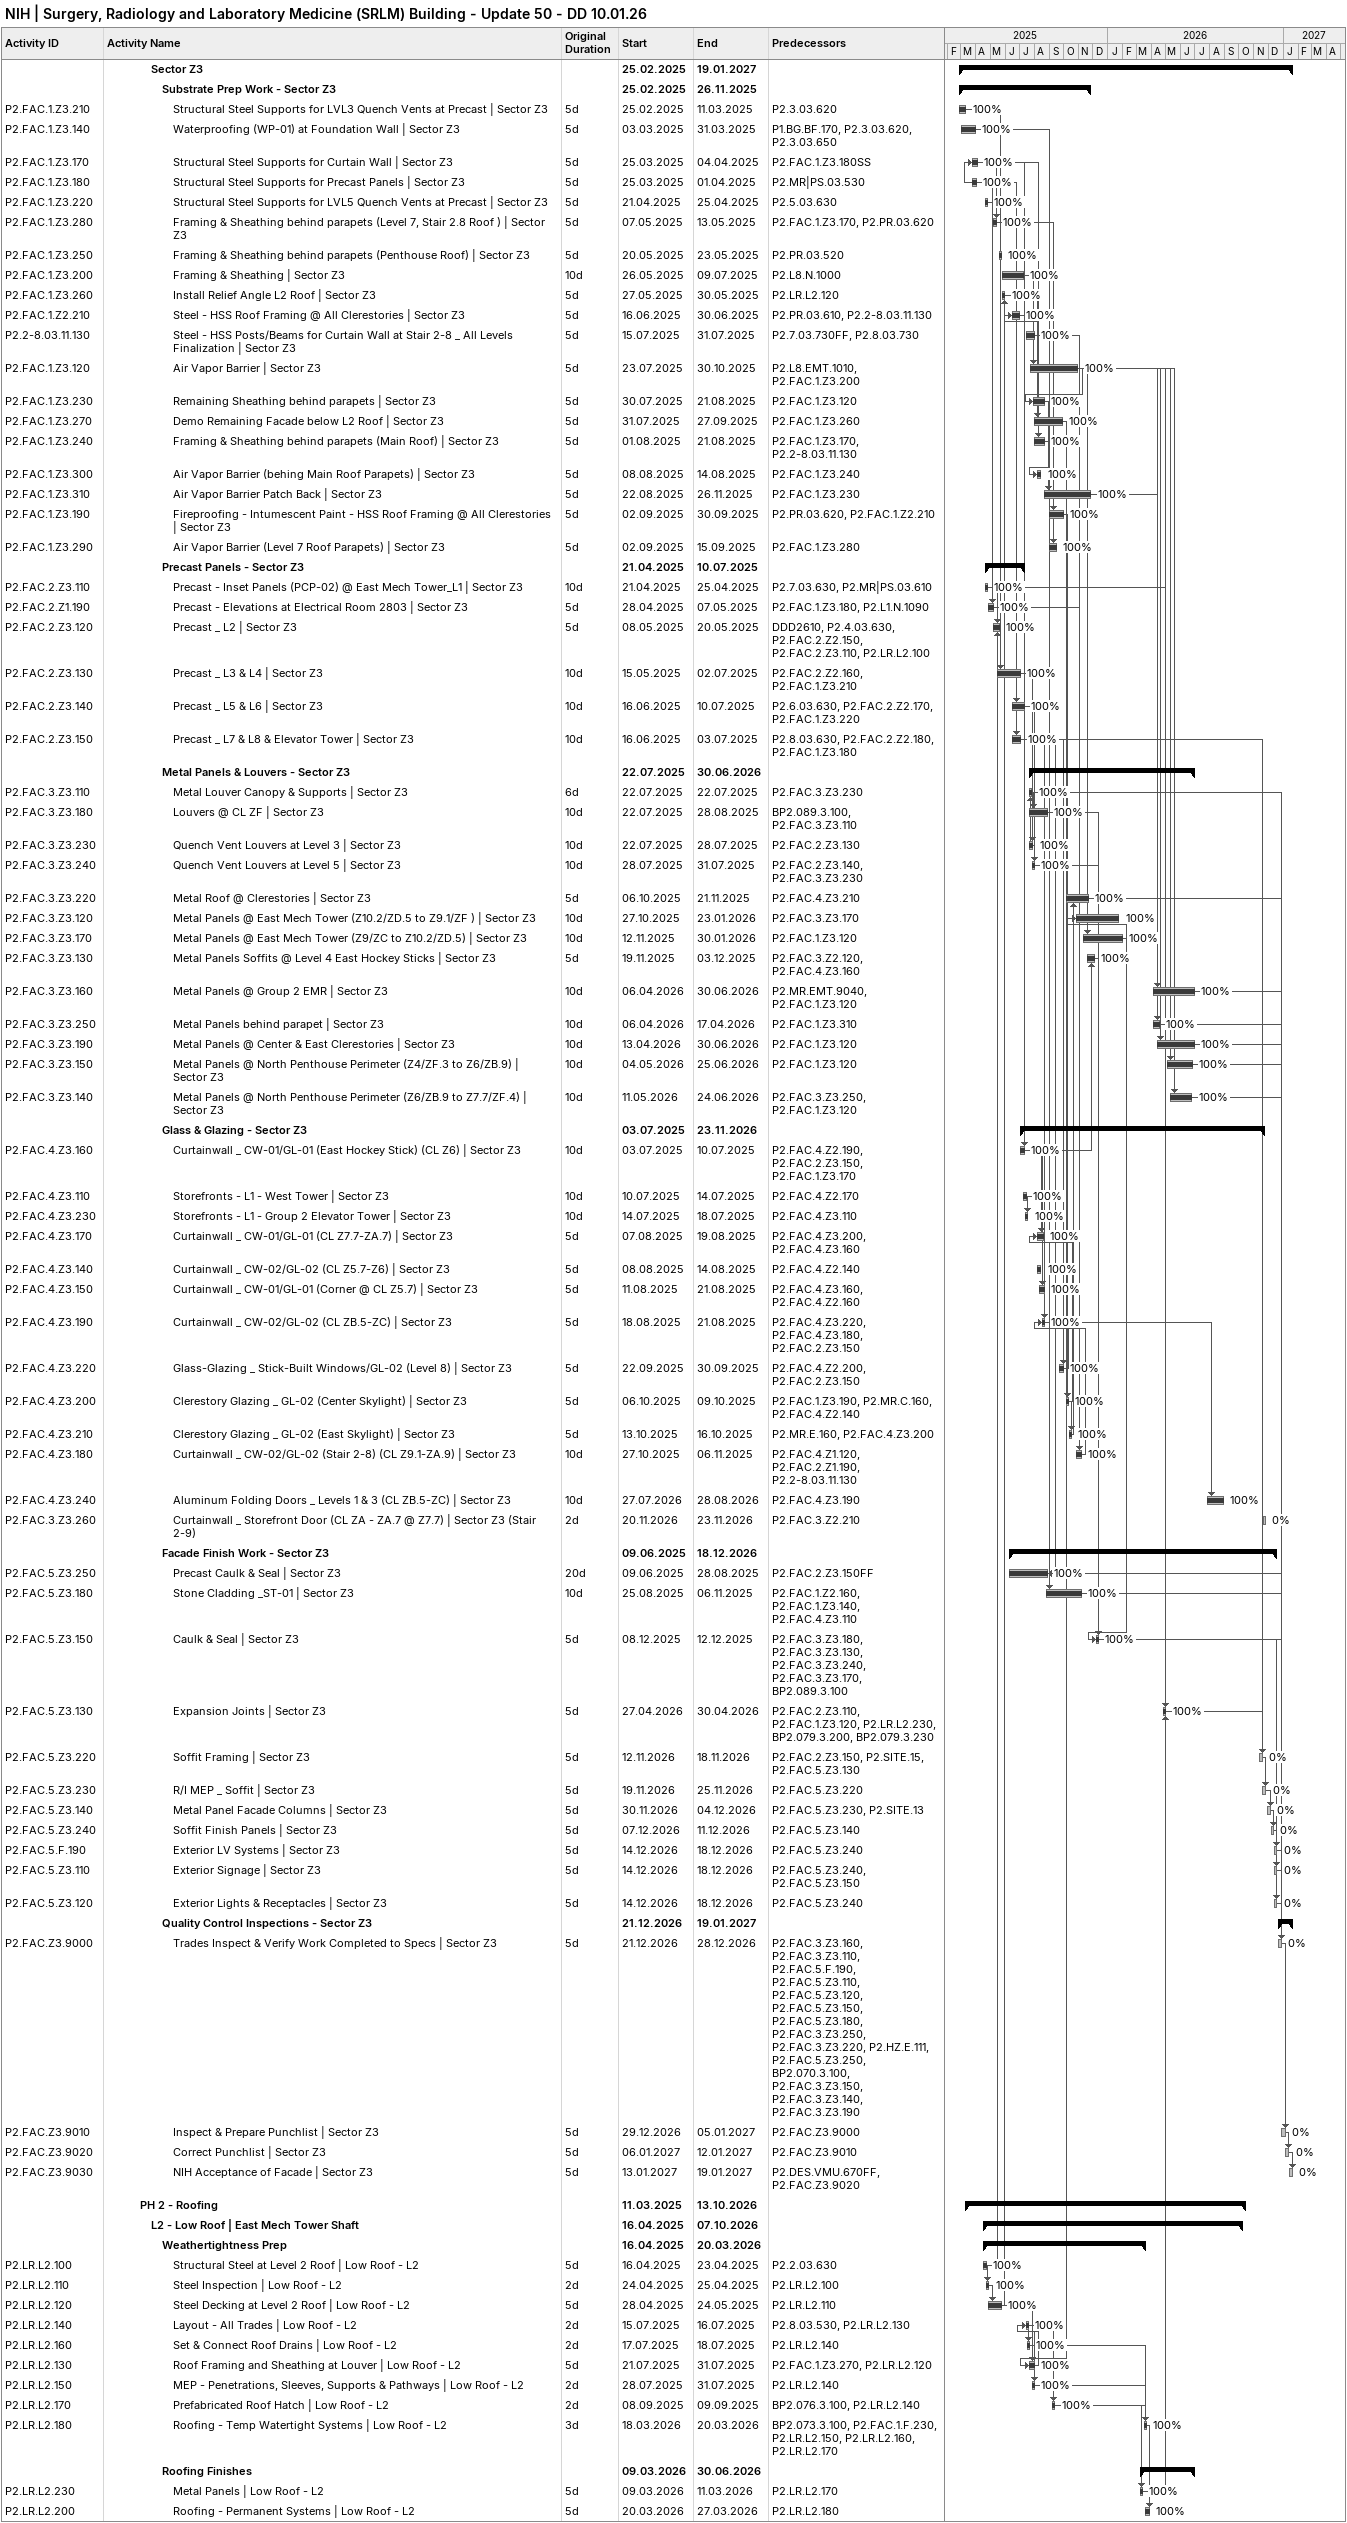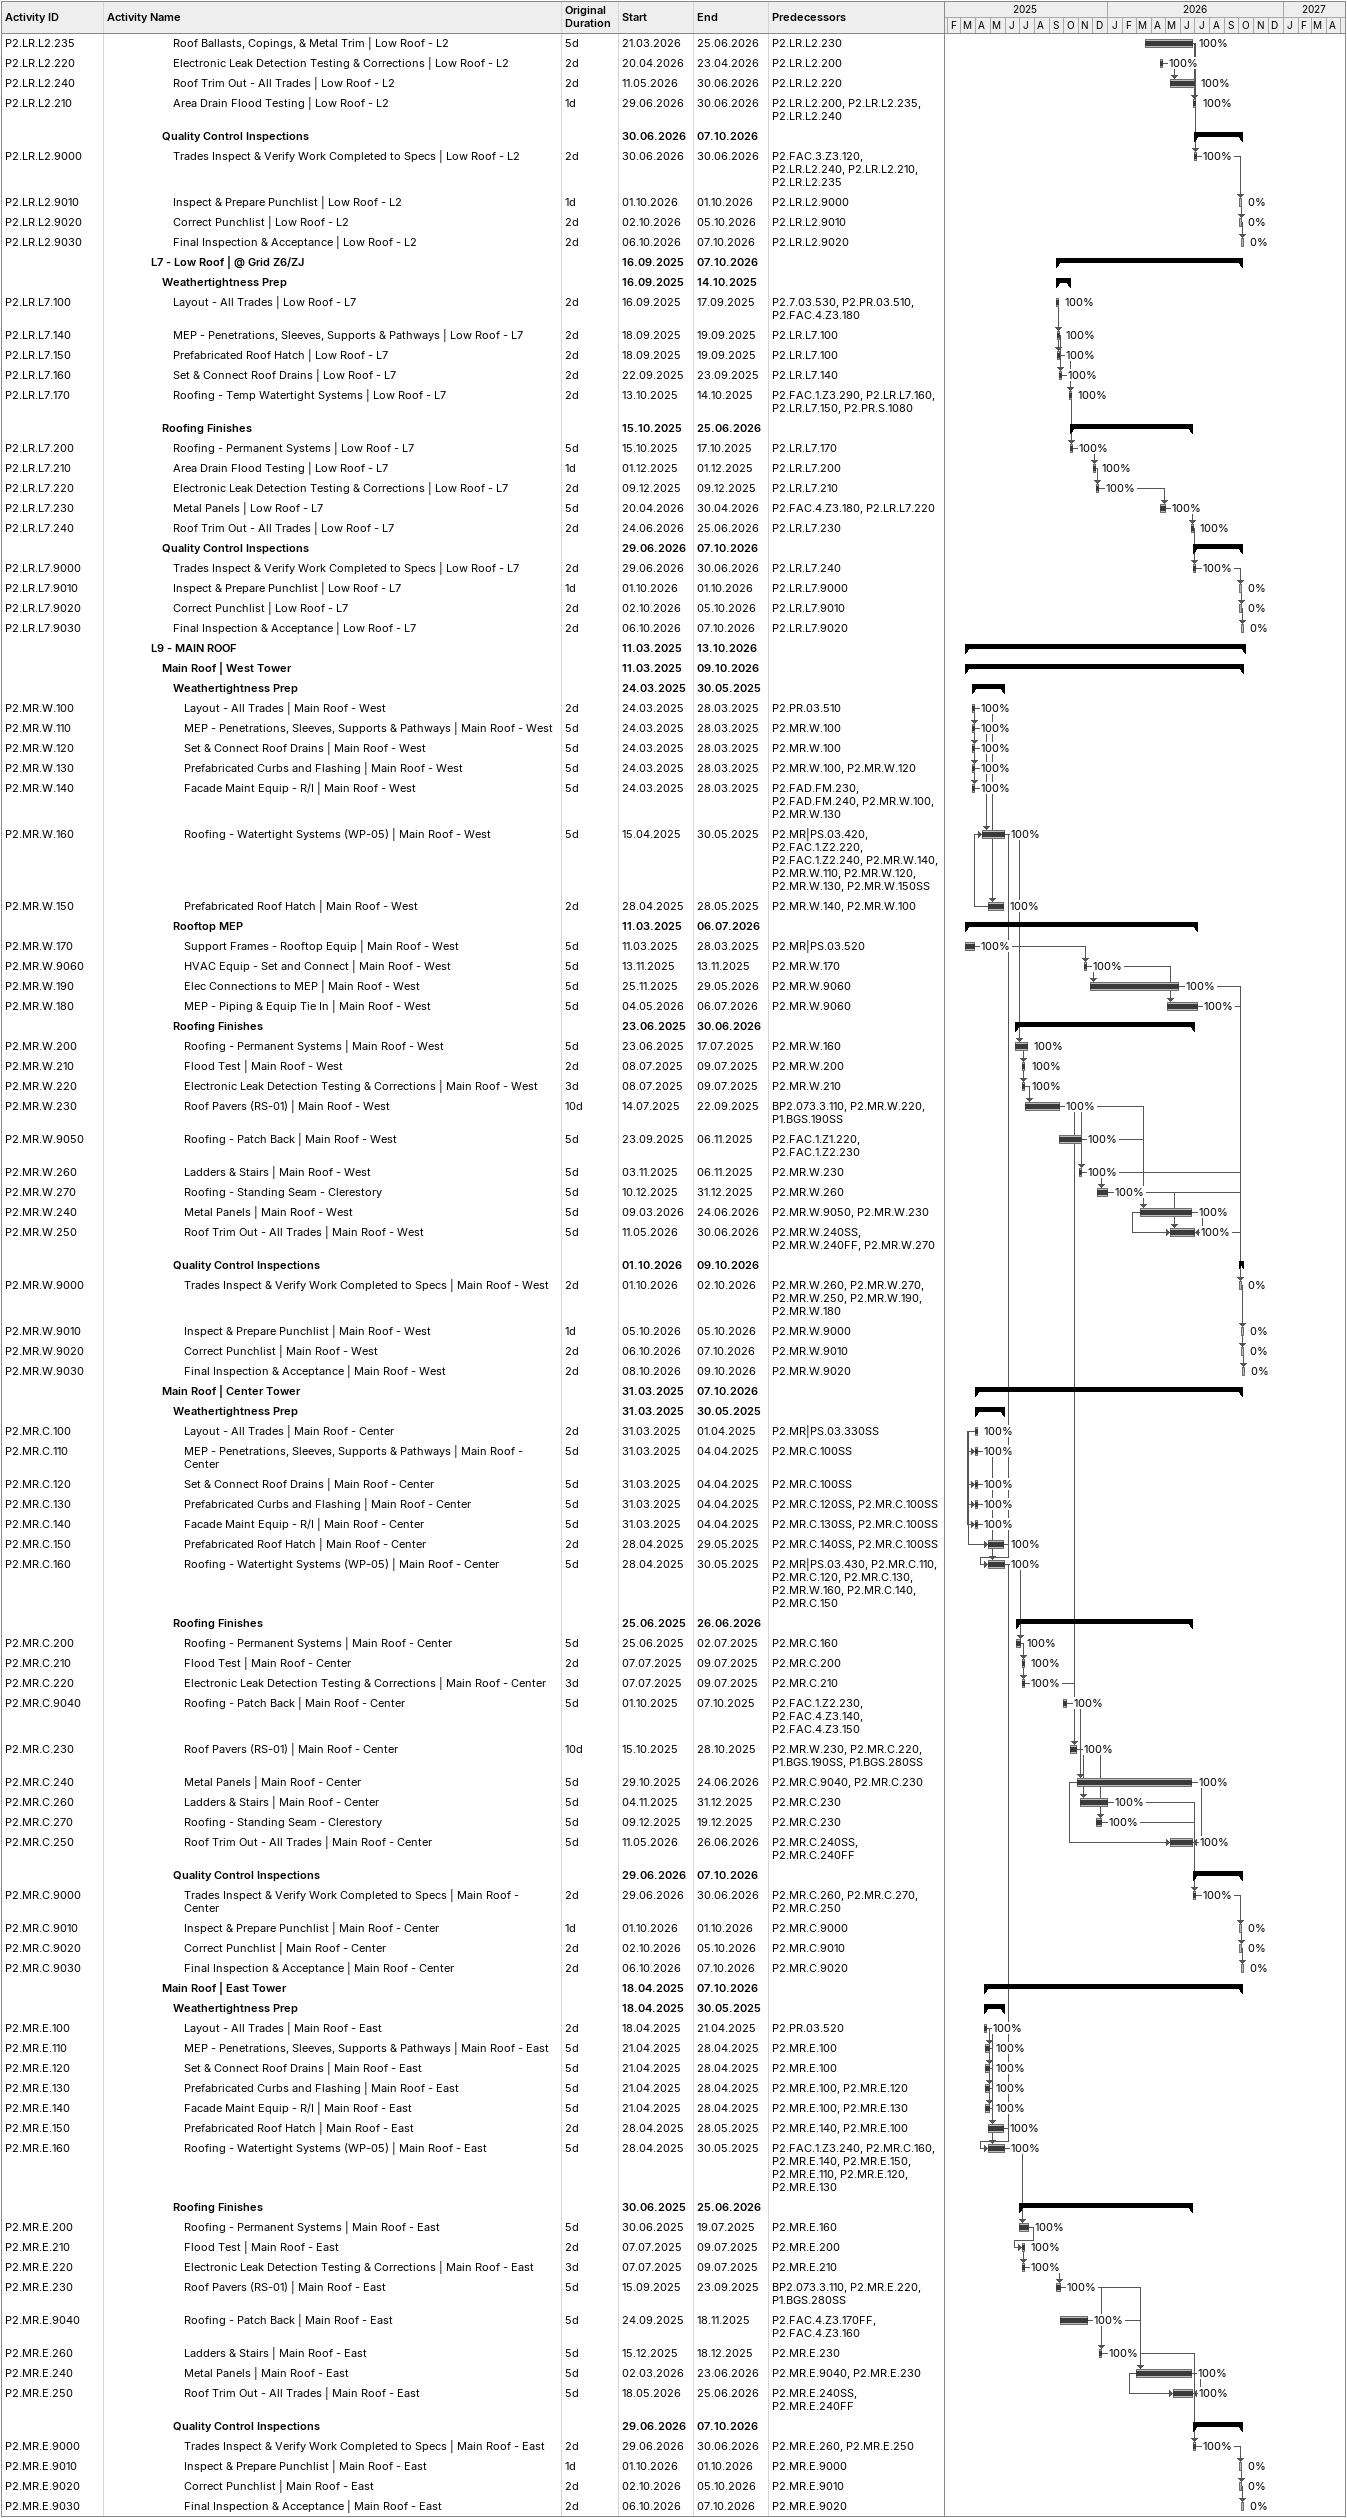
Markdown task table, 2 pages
NIH | Surgery, Radiology and Laboratory Medicine (SRLM) Building - Update 50 - DD 10.01.26

| ID | Level | Task | Original duration | Start | Finish | Predecessors | % complete |
|---|---|---|---|---|---|---|---|
|  | 5 | **Sector Z3** |  | 2025-02-25 | 2027-01-19 |  |  |
|  | 6 | **Substrate Prep Work - Sector Z3** |  | 2025-02-25 | 2025-11-26 |  |  |
| P2.FAC.1.Z3.210 | 7 | Structural Steel Supports for LVL3 Quench Vents at Precast \| Sector Z3 | 5d | 2025-02-25 | 2025-03-11 | P2.3.03.620 | 100 |
| P2.FAC.1.Z3.140 | 7 | Waterproofing (WP-01) at Foundation Wall \| Sector Z3 | 5d | 2025-03-03 | 2025-03-31 | P1.BG.BF.170, P2.3.03.620, P2.3.03.650 | 100 |
| P2.FAC.1.Z3.170 | 7 | Structural Steel Supports for Curtain Wall \| Sector Z3 | 5d | 2025-03-25 | 2025-04-04 | P2.FAC.1.Z3.180SS | 100 |
| P2.FAC.1.Z3.180 | 7 | Structural Steel Supports for Precast Panels \| Sector Z3 | 5d | 2025-03-25 | 2025-04-01 | P2.MR\|PS.03.530 | 100 |
| P2.FAC.1.Z3.220 | 7 | Structural Steel Supports for LVL5 Quench Vents at Precast \| Sector Z3 | 5d | 2025-04-21 | 2025-04-25 | P2.5.03.630 | 100 |
| P2.FAC.1.Z3.280 | 7 | Framing & Sheathing behind parapets (Level 7, Stair 2.8 Roof ) \| Sector Z3 | 5d | 2025-05-07 | 2025-05-13 | P2.FAC.1.Z3.170, P2.PR.03.620 | 100 |
| P2.FAC.1.Z3.250 | 7 | Framing & Sheathing behind parapets (Penthouse Roof) \| Sector Z3 | 5d | 2025-05-20 | 2025-05-23 | P2.PR.03.520 | 100 |
| P2.FAC.1.Z3.200 | 7 | Framing & Sheathing \| Sector Z3 | 10d | 2025-05-26 | 2025-07-09 | P2.L8.N.1000 | 100 |
| P2.FAC.1.Z3.260 | 7 | Install Relief Angle L2 Roof \| Sector Z3 | 5d | 2025-05-27 | 2025-05-30 | P2.LR.L2.120 | 100 |
| P2.FAC.1.Z2.210 | 7 | Steel - HSS Roof Framing @ All Clerestories \| Sector Z3 | 5d | 2025-06-16 | 2025-06-30 | P2.PR.03.610, P2.2-8.03.11.130 | 100 |
| P2.2-8.03.11.130 | 7 | Steel - HSS Posts/Beams for Curtain Wall at Stair 2-8 _ All Levels Finalization \| Sector Z3 | 5d | 2025-07-15 | 2025-07-31 | P2.7.03.730FF, P2.8.03.730 | 100 |
| P2.FAC.1.Z3.120 | 7 | Air Vapor Barrier \| Sector Z3 | 5d | 2025-07-23 | 2025-10-30 | P2.L8.EMT.1010, P2.FAC.1.Z3.200 | 100 |
| P2.FAC.1.Z3.230 | 7 | Remaining Sheathing behind parapets \| Sector Z3 | 5d | 2025-07-30 | 2025-08-21 | P2.FAC.1.Z3.120 | 100 |
| P2.FAC.1.Z3.270 | 7 | Demo Remaining Facade below L2 Roof \| Sector Z3 | 5d | 2025-07-31 | 2025-09-27 | P2.FAC.1.Z3.260 | 100 |
| P2.FAC.1.Z3.240 | 7 | Framing & Sheathing behind parapets (Main Roof) \| Sector Z3 | 5d | 2025-08-01 | 2025-08-21 | P2.FAC.1.Z3.170, P2.2-8.03.11.130 | 100 |
| P2.FAC.1.Z3.300 | 7 | Air Vapor Barrier (behing Main Roof Parapets) \| Sector Z3 | 5d | 2025-08-08 | 2025-08-14 | P2.FAC.1.Z3.240 | 100 |
| P2.FAC.1.Z3.310 | 7 | Air Vapor Barrier Patch Back \| Sector Z3 | 5d | 2025-08-22 | 2025-11-26 | P2.FAC.1.Z3.230 | 100 |
| P2.FAC.1.Z3.190 | 7 | Fireproofing - Intumescent Paint - HSS Roof Framing @ All Clerestories \| Sector Z3 | 5d | 2025-09-02 | 2025-09-30 | P2.PR.03.620, P2.FAC.1.Z2.210 | 100 |
| P2.FAC.1.Z3.290 | 7 | Air Vapor Barrier (Level 7 Roof Parapets) \| Sector Z3 | 5d | 2025-09-02 | 2025-09-15 | P2.FAC.1.Z3.280 | 100 |
|  | 6 | **Precast Panels - Sector Z3** |  | 2025-04-21 | 2025-07-10 |  |  |
| P2.FAC.2.Z3.110 | 7 | Precast - Inset Panels (PCP-02) @ East Mech Tower_L1 \| Sector Z3 | 10d | 2025-04-21 | 2025-04-25 | P2.7.03.630, P2.MR\|PS.03.610 | 100 |
| P2.FAC.2.Z1.190 | 7 | Precast - Elevations at Electrical Room 2803 \| Sector Z3 | 5d | 2025-04-28 | 2025-05-07 | P2.FAC.1.Z3.180, P2.L1.N.1090 | 100 |
| P2.FAC.2.Z3.120 | 7 | Precast _ L2 \| Sector Z3 | 5d | 2025-05-08 | 2025-05-20 | DDD2610, P2.4.03.630, P2.FAC.2.Z2.150, P2.FAC.2.Z3.110, P2.LR.L2.100 | 100 |
| P2.FAC.2.Z3.130 | 7 | Precast _ L3 & L4 \| Sector Z3 | 10d | 2025-05-15 | 2025-07-02 | P2.FAC.2.Z2.160, P2.FAC.1.Z3.210 | 100 |
| P2.FAC.2.Z3.140 | 7 | Precast _ L5 & L6 \| Sector Z3 | 10d | 2025-06-16 | 2025-07-10 | P2.6.03.630, P2.FAC.2.Z2.170, P2.FAC.1.Z3.220 | 100 |
| P2.FAC.2.Z3.150 | 7 | Precast _ L7 & L8 & Elevator Tower \| Sector Z3 | 10d | 2025-06-16 | 2025-07-03 | P2.8.03.630, P2.FAC.2.Z2.180, P2.FAC.1.Z3.180 | 100 |
|  | 6 | **Metal Panels & Louvers - Sector Z3** |  | 2025-07-22 | 2026-06-30 |  |  |
| P2.FAC.3.Z3.110 | 7 | Metal Louver Canopy & Supports \| Sector Z3 | 6d | 2025-07-22 | 2025-07-22 | P2.FAC.3.Z3.230 | 100 |
| P2.FAC.3.Z3.180 | 7 | Louvers @ CL ZF \| Sector Z3 | 10d | 2025-07-22 | 2025-08-28 | BP2.089.3.100, P2.FAC.3.Z3.110 | 100 |
| P2.FAC.3.Z3.230 | 7 | Quench Vent Louvers at Level 3 \| Sector Z3 | 10d | 2025-07-22 | 2025-07-28 | P2.FAC.2.Z3.130 | 100 |
| P2.FAC.3.Z3.240 | 7 | Quench Vent Louvers at Level 5 \| Sector Z3 | 10d | 2025-07-28 | 2025-07-31 | P2.FAC.2.Z3.140, P2.FAC.3.Z3.230 | 100 |
| P2.FAC.3.Z3.220 | 7 | Metal Roof @ Clerestories \| Sector Z3 | 5d | 2025-10-06 | 2025-11-21 | P2.FAC.4.Z3.210 | 100 |
| P2.FAC.3.Z3.120 | 7 | Metal Panels @ East Mech Tower (Z10.2/ZD.5 to Z9.1/ZF ) \| Sector Z3 | 10d | 2025-10-27 | 2026-01-23 | P2.FAC.3.Z3.170 | 100 |
| P2.FAC.3.Z3.170 | 7 | Metal Panels @ East Mech Tower (Z9/ZC to Z10.2/ZD.5) \| Sector Z3 | 10d | 2025-11-12 | 2026-01-30 | P2.FAC.1.Z3.120 | 100 |
| P2.FAC.3.Z3.130 | 7 | Metal Panels Soffits @ Level 4 East Hockey Sticks \| Sector Z3 | 5d | 2025-11-19 | 2025-12-03 | P2.FAC.3.Z2.120, P2.FAC.4.Z3.160 | 100 |
| P2.FAC.3.Z3.160 | 7 | Metal Panels @ Group 2 EMR \| Sector Z3 | 10d | 2026-04-06 | 2026-06-30 | P2.MR.EMT.9040, P2.FAC.1.Z3.120 | 100 |
| P2.FAC.3.Z3.250 | 7 | Metal Panels behind parapet \| Sector Z3 | 10d | 2026-04-06 | 2026-04-17 | P2.FAC.1.Z3.310 | 100 |
| P2.FAC.3.Z3.190 | 7 | Metal Panels @ Center & East Clerestories \| Sector Z3 | 10d | 2026-04-13 | 2026-06-30 | P2.FAC.1.Z3.120 | 100 |
| P2.FAC.3.Z3.150 | 7 | Metal Panels @ North Penthouse Perimeter (Z4/ZF.3 to Z6/ZB.9) \| Sector Z3 | 10d | 2026-05-04 | 2026-06-25 | P2.FAC.1.Z3.120 | 100 |
| P2.FAC.3.Z3.140 | 7 | Metal Panels @ North Penthouse Perimeter (Z6/ZB.9 to Z7.7/ZF.4) \| Sector Z3 | 10d | 2026-05-11 | 2026-06-24 | P2.FAC.3.Z3.250, P2.FAC.1.Z3.120 | 100 |
|  | 6 | **Glass & Glazing - Sector Z3** |  | 2025-07-03 | 2026-11-23 |  |  |
| P2.FAC.4.Z3.160 | 7 | Curtainwall _ CW-01/GL-01 (East Hockey Stick) (CL Z6) \| Sector Z3 | 10d | 2025-07-03 | 2025-07-10 | P2.FAC.4.Z2.190, P2.FAC.2.Z3.150, P2.FAC.1.Z3.170 | 100 |
| P2.FAC.4.Z3.110 | 7 | Storefronts - L1 - West Tower \| Sector Z3 | 10d | 2025-07-10 | 2025-07-14 | P2.FAC.4.Z2.170 | 100 |
| P2.FAC.4.Z3.230 | 7 | Storefronts - L1 - Group 2 Elevator Tower \| Sector Z3 | 10d | 2025-07-14 | 2025-07-18 | P2.FAC.4.Z3.110 | 100 |
| P2.FAC.4.Z3.170 | 7 | Curtainwall _ CW-01/GL-01 (CL Z7.7-ZA.7) \| Sector Z3 | 5d | 2025-08-07 | 2025-08-19 | P2.FAC.4.Z3.200, P2.FAC.4.Z3.160 | 100 |
| P2.FAC.4.Z3.140 | 7 | Curtainwall _ CW-02/GL-02 (CL Z5.7-Z6) \| Sector Z3 | 5d | 2025-08-08 | 2025-08-14 | P2.FAC.4.Z2.140 | 100 |
| P2.FAC.4.Z3.150 | 7 | Curtainwall _ CW-01/GL-01 (Corner @ CL Z5.7) \| Sector Z3 | 5d | 2025-08-11 | 2025-08-21 | P2.FAC.4.Z3.160, P2.FAC.4.Z2.160 | 100 |
| P2.FAC.4.Z3.190 | 7 | Curtainwall _ CW-02/GL-02 (CL ZB.5-ZC) \| Sector Z3 | 5d | 2025-08-18 | 2025-08-21 | P2.FAC.4.Z3.220, P2.FAC.4.Z3.180, P2.FAC.2.Z3.150 | 100 |
| P2.FAC.4.Z3.220 | 7 | Glass-Glazing _ Stick-Built Windows/GL-02 (Level 8) \| Sector Z3 | 5d | 2025-09-22 | 2025-09-30 | P2.FAC.4.Z2.200, P2.FAC.2.Z3.150 | 100 |
| P2.FAC.4.Z3.200 | 7 | Clerestory Glazing _ GL-02 (Center Skylight) \| Sector Z3 | 5d | 2025-10-06 | 2025-10-09 | P2.FAC.1.Z3.190, P2.MR.C.160, P2.FAC.4.Z2.140 | 100 |
| P2.FAC.4.Z3.210 | 7 | Clerestory Glazing _ GL-02 (East Skylight) \| Sector Z3 | 5d | 2025-10-13 | 2025-10-16 | P2.MR.E.160, P2.FAC.4.Z3.200 | 100 |
| P2.FAC.4.Z3.180 | 7 | Curtainwall _ CW-02/GL-02 (Stair 2-8) (CL Z9.1-ZA.9) \| Sector Z3 | 10d | 2025-10-27 | 2025-11-06 | P2.FAC.4.Z1.120, P2.FAC.2.Z1.190, P2.2-8.03.11.130 | 100 |
| P2.FAC.4.Z3.240 | 7 | Aluminum Folding Doors _ Levels 1 & 3 (CL ZB.5-ZC) \| Sector Z3 | 10d | 2026-07-27 | 2026-08-28 | P2.FAC.4.Z3.190 | 100 |
| P2.FAC.3.Z3.260 | 7 | Curtainwall _ Storefront Door (CL ZA - ZA.7 @ Z7.7) \| Sector Z3 (Stair 2-9) | 2d | 2026-11-20 | 2026-11-23 | P2.FAC.3.Z2.210 | 0 |
|  | 6 | **Facade Finish Work - Sector Z3** |  | 2025-06-09 | 2026-12-18 |  |  |
| P2.FAC.5.Z3.250 | 7 | Precast Caulk & Seal \| Sector Z3 | 20d | 2025-06-09 | 2025-08-28 | P2.FAC.2.Z3.150FF | 100 |
| P2.FAC.5.Z3.180 | 7 | Stone Cladding _ST-01 \| Sector Z3 | 10d | 2025-08-25 | 2025-11-06 | P2.FAC.1.Z2.160, P2.FAC.1.Z3.140, P2.FAC.4.Z3.110 | 100 |
| P2.FAC.5.Z3.150 | 7 | Caulk & Seal \| Sector Z3 | 5d | 2025-12-08 | 2025-12-12 | P2.FAC.3.Z3.180, P2.FAC.3.Z3.130, P2.FAC.3.Z3.240, P2.FAC.3.Z3.170, BP2.089.3.100 | 100 |
| P2.FAC.5.Z3.130 | 7 | Expansion Joints \| Sector Z3 | 5d | 2026-04-27 | 2026-04-30 | P2.FAC.2.Z3.110, P2.FAC.1.Z3.120, P2.LR.L2.230, BP2.079.3.200, BP2.079.3.230 | 100 |
| P2.FAC.5.Z3.220 | 7 | Soffit Framing \| Sector Z3 | 5d | 2026-11-12 | 2026-11-18 | P2.FAC.2.Z3.150, P2.SITE.15, P2.FAC.5.Z3.130 | 0 |
| P2.FAC.5.Z3.230 | 7 | R/I MEP _ Soffit \| Sector Z3 | 5d | 2026-11-19 | 2026-11-25 | P2.FAC.5.Z3.220 | 0 |
| P2.FAC.5.Z3.140 | 7 | Metal Panel Facade Columns \| Sector Z3 | 5d | 2026-11-30 | 2026-12-04 | P2.FAC.5.Z3.230, P2.SITE.13 | 0 |
| P2.FAC.5.Z3.240 | 7 | Soffit Finish Panels \| Sector Z3 | 5d | 2026-12-07 | 2026-12-11 | P2.FAC.5.Z3.140 | 0 |
| P2.FAC.5.F.190 | 7 | Exterior LV Systems \| Sector Z3 | 5d | 2026-12-14 | 2026-12-18 | P2.FAC.5.Z3.240 | 0 |
| P2.FAC.5.Z3.110 | 7 | Exterior Signage \| Sector Z3 | 5d | 2026-12-14 | 2026-12-18 | P2.FAC.5.Z3.240, P2.FAC.5.Z3.150 | 0 |
| P2.FAC.5.Z3.120 | 7 | Exterior Lights & Receptacles \| Sector Z3 | 5d | 2026-12-14 | 2026-12-18 | P2.FAC.5.Z3.240 | 0 |
|  | 6 | **Quality Control Inspections - Sector Z3** |  | 2026-12-21 | 2027-01-19 |  |  |
| P2.FAC.Z3.9000 | 7 | Trades Inspect & Verify Work Completed to Specs \| Sector Z3 | 5d | 2026-12-21 | 2026-12-28 | P2.FAC.3.Z3.160, P2.FAC.3.Z3.110, P2.FAC.5.F.190, P2.FAC.5.Z3.110, P2.FAC.5.Z3.120, P2.FAC.5.Z3.150, P2.FAC.5.Z3.180, P2.FAC.3.Z3.250, P2.FAC.3.Z3.220, P2.HZ.E.111, P2.FAC.5.Z3.250, BP2.070.3.100, P2.FAC.3.Z3.150, P2.FAC.3.Z3.140, P2.FAC.3.Z3.190 | 0 |
| P2.FAC.Z3.9010 | 7 | Inspect & Prepare Punchlist \| Sector Z3 | 5d | 2026-12-29 | 2027-01-05 | P2.FAC.Z3.9000 | 0 |
| P2.FAC.Z3.9020 | 7 | Correct Punchlist \| Sector Z3 | 5d | 2027-01-06 | 2027-01-12 | P2.FAC.Z3.9010 | 0 |
| P2.FAC.Z3.9030 | 7 | NIH Acceptance of Facade \| Sector Z3 | 5d | 2027-01-13 | 2027-01-19 | P2.DES.VMU.670FF, P2.FAC.Z3.9020 | 0 |
|  | 4 | **PH 2 - Roofing** |  | 2025-03-11 | 2026-10-13 |  |  |
|  | 5 | **L2 - Low Roof \| East Mech Tower Shaft** |  | 2025-04-16 | 2026-10-07 |  |  |
|  | 6 | **Weathertightness Prep** |  | 2025-04-16 | 2026-03-20 |  |  |
| P2.LR.L2.100 | 7 | Structural Steel at Level 2 Roof \| Low Roof - L2 | 5d | 2025-04-16 | 2025-04-23 | P2.2.03.630 | 100 |
| P2.LR.L2.110 | 7 | Steel Inspection \| Low Roof - L2 | 2d | 2025-04-24 | 2025-04-25 | P2.LR.L2.100 | 100 |
| P2.LR.L2.120 | 7 | Steel Decking at Level 2 Roof \| Low Roof - L2 | 5d | 2025-04-28 | 2025-05-24 | P2.LR.L2.110 | 100 |
| P2.LR.L2.140 | 7 | Layout - All Trades \| Low Roof - L2 | 2d | 2025-07-15 | 2025-07-16 | P2.8.03.530, P2.LR.L2.130 | 100 |
| P2.LR.L2.160 | 7 | Set & Connect Roof Drains \| Low Roof - L2 | 2d | 2025-07-17 | 2025-07-18 | P2.LR.L2.140 | 100 |
| P2.LR.L2.130 | 7 | Roof Framing and Sheathing at Louver \| Low Roof - L2 | 5d | 2025-07-21 | 2025-07-31 | P2.FAC.1.Z3.270, P2.LR.L2.120 | 100 |
| P2.LR.L2.150 | 7 | MEP - Penetrations, Sleeves, Supports & Pathways \| Low Roof - L2 | 2d | 2025-07-28 | 2025-07-31 | P2.LR.L2.140 | 100 |
| P2.LR.L2.170 | 7 | Prefabricated Roof Hatch \| Low Roof - L2 | 2d | 2025-09-08 | 2025-09-09 | BP2.076.3.100, P2.LR.L2.140 | 100 |
| P2.LR.L2.180 | 7 | Roofing - Temp Watertight Systems \| Low Roof - L2 | 3d | 2026-03-18 | 2026-03-20 | BP2.073.3.100, P2.FAC.1.F.230, P2.LR.L2.150, P2.LR.L2.160, P2.LR.L2.170 | 100 |
|  | 6 | **Roofing Finishes** |  | 2026-03-09 | 2026-06-30 |  |  |
| P2.LR.L2.230 | 7 | Metal Panels \| Low Roof - L2 | 5d | 2026-03-09 | 2026-03-11 | P2.LR.L2.170 | 100 |
| P2.LR.L2.200 | 7 | Roofing - Permanent Systems \| Low Roof - L2 | 5d | 2026-03-20 | 2026-03-27 | P2.LR.L2.180 | 100 |
| P2.LR.L2.235 | 7 | Roof Ballasts, Copings, & Metal Trim \| Low Roof - L2 | 5d | 2026-03-21 | 2026-06-25 | P2.LR.L2.230 | 100 |
| P2.LR.L2.220 | 7 | Electronic Leak Detection Testing & Corrections \| Low Roof - L2 | 2d | 2026-04-20 | 2026-04-23 | P2.LR.L2.200 | 100 |
| P2.LR.L2.240 | 7 | Roof Trim Out - All Trades \| Low Roof - L2 | 2d | 2026-05-11 | 2026-06-30 | P2.LR.L2.220 | 100 |
| P2.LR.L2.210 | 7 | Area Drain Flood Testing \| Low Roof - L2 | 1d | 2026-06-29 | 2026-06-30 | P2.LR.L2.200, P2.LR.L2.235, P2.LR.L2.240 | 100 |
|  | 6 | **Quality Control Inspections** |  | 2026-06-30 | 2026-10-07 |  |  |
| P2.LR.L2.9000 | 7 | Trades Inspect & Verify Work Completed to Specs \| Low Roof - L2 | 2d | 2026-06-30 | 2026-06-30 | P2.FAC.3.Z3.120, P2.LR.L2.240, P2.LR.L2.210, P2.LR.L2.235 | 100 |
| P2.LR.L2.9010 | 7 | Inspect & Prepare Punchlist \| Low Roof - L2 | 1d | 2026-10-01 | 2026-10-01 | P2.LR.L2.9000 | 0 |
| P2.LR.L2.9020 | 7 | Correct Punchlist \| Low Roof - L2 | 2d | 2026-10-02 | 2026-10-05 | P2.LR.L2.9010 | 0 |
| P2.LR.L2.9030 | 7 | Final Inspection & Acceptance \| Low Roof - L2 | 2d | 2026-10-06 | 2026-10-07 | P2.LR.L2.9020 | 0 |
|  | 5 | **L7 - Low Roof \| @ Grid Z6/ZJ** |  | 2025-09-16 | 2026-10-07 |  |  |
|  | 6 | **Weathertightness Prep** |  | 2025-09-16 | 2025-10-14 |  |  |
| P2.LR.L7.100 | 7 | Layout - All Trades \| Low Roof - L7 | 2d | 2025-09-16 | 2025-09-17 | P2.7.03.530, P2.PR.03.510, P2.FAC.4.Z3.180 | 100 |
| P2.LR.L7.140 | 7 | MEP - Penetrations, Sleeves, Supports & Pathways \| Low Roof - L7 | 2d | 2025-09-18 | 2025-09-19 | P2.LR.L7.100 | 100 |
| P2.LR.L7.150 | 7 | Prefabricated Roof Hatch \| Low Roof - L7 | 2d | 2025-09-18 | 2025-09-19 | P2.LR.L7.100 | 100 |
| P2.LR.L7.160 | 7 | Set & Connect Roof Drains \| Low Roof - L7 | 2d | 2025-09-22 | 2025-09-23 | P2.LR.L7.140 | 100 |
| P2.LR.L7.170 | 7 | Roofing - Temp Watertight Systems \| Low Roof - L7 | 2d | 2025-10-13 | 2025-10-14 | P2.FAC.1.Z3.290, P2.LR.L7.160, P2.LR.L7.150, P2.PR.S.1080 | 100 |
|  | 6 | **Roofing Finishes** |  | 2025-10-15 | 2026-06-25 |  |  |
| P2.LR.L7.200 | 7 | Roofing - Permanent Systems \| Low Roof - L7 | 5d | 2025-10-15 | 2025-10-17 | P2.LR.L7.170 | 100 |
| P2.LR.L7.210 | 7 | Area Drain Flood Testing \| Low Roof - L7 | 1d | 2025-12-01 | 2025-12-01 | P2.LR.L7.200 | 100 |
| P2.LR.L7.220 | 7 | Electronic Leak Detection Testing & Corrections \| Low Roof - L7 | 2d | 2025-12-09 | 2025-12-09 | P2.LR.L7.210 | 100 |
| P2.LR.L7.230 | 7 | Metal Panels \| Low Roof - L7 | 5d | 2026-04-20 | 2026-04-30 | P2.FAC.4.Z3.180, P2.LR.L7.220 | 100 |
| P2.LR.L7.240 | 7 | Roof Trim Out - All Trades \| Low Roof - L7 | 2d | 2026-06-24 | 2026-06-25 | P2.LR.L7.230 | 100 |
|  | 6 | **Quality Control Inspections** |  | 2026-06-29 | 2026-10-07 |  |  |
| P2.LR.L7.9000 | 7 | Trades Inspect & Verify Work Completed to Specs \| Low Roof - L7 | 2d | 2026-06-29 | 2026-06-30 | P2.LR.L7.240 | 100 |
| P2.LR.L7.9010 | 7 | Inspect & Prepare Punchlist \| Low Roof - L7 | 1d | 2026-10-01 | 2026-10-01 | P2.LR.L7.9000 | 0 |
| P2.LR.L7.9020 | 7 | Correct Punchlist \| Low Roof - L7 | 2d | 2026-10-02 | 2026-10-05 | P2.LR.L7.9010 | 0 |
| P2.LR.L7.9030 | 7 | Final Inspection & Acceptance \| Low Roof - L7 | 2d | 2026-10-06 | 2026-10-07 | P2.LR.L7.9020 | 0 |
|  | 5 | **L9 - MAIN ROOF** |  | 2025-03-11 | 2026-10-13 |  |  |
|  | 6 | **Main Roof \| West Tower** |  | 2025-03-11 | 2026-10-09 |  |  |
|  | 7 | **Weathertightness Prep** |  | 2025-03-24 | 2025-05-30 |  |  |
| P2.MR.W.100 | 8 | Layout - All Trades \| Main Roof - West | 2d | 2025-03-24 | 2025-03-28 | P2.PR.03.510 | 100 |
| P2.MR.W.110 | 8 | MEP - Penetrations, Sleeves, Supports & Pathways \| Main Roof - West | 5d | 2025-03-24 | 2025-03-28 | P2.MR.W.100 | 100 |
| P2.MR.W.120 | 8 | Set & Connect Roof Drains \| Main Roof - West | 5d | 2025-03-24 | 2025-03-28 | P2.MR.W.100 | 100 |
| P2.MR.W.130 | 8 | Prefabricated Curbs and Flashing \| Main Roof - West | 5d | 2025-03-24 | 2025-03-28 | P2.MR.W.100, P2.MR.W.120 | 100 |
| P2.MR.W.140 | 8 | Facade Maint Equip - R/I \| Main Roof - West | 5d | 2025-03-24 | 2025-03-28 | P2.FAD.FM.230, P2.FAD.FM.240, P2.MR.W.100, P2.MR.W.130 | 100 |
| P2.MR.W.160 | 8 | Roofing - Watertight Systems (WP-05) \| Main Roof - West | 5d | 2025-04-15 | 2025-05-30 | P2.MR\|PS.03.420, P2.FAC.1.Z2.220, P2.FAC.1.Z2.240, P2.MR.W.140, P2.MR.W.110, P2.MR.W.120, P2.MR.W.130, P2.MR.W.150SS | 100 |
| P2.MR.W.150 | 8 | Prefabricated Roof Hatch \| Main Roof - West | 2d | 2025-04-28 | 2025-05-28 | P2.MR.W.140, P2.MR.W.100 | 100 |
|  | 7 | **Rooftop MEP** |  | 2025-03-11 | 2026-07-06 |  |  |
| P2.MR.W.170 | 8 | Support Frames - Rooftop Equip \| Main Roof - West | 5d | 2025-03-11 | 2025-03-28 | P2.MR\|PS.03.520 | 100 |
| P2.MR.W.9060 | 8 | HVAC Equip - Set and Connect \| Main Roof - West | 5d | 2025-11-13 | 2025-11-13 | P2.MR.W.170 | 100 |
| P2.MR.W.190 | 8 | Elec Connections to MEP \| Main Roof - West | 5d | 2025-11-25 | 2026-05-29 | P2.MR.W.9060 | 100 |
| P2.MR.W.180 | 8 | MEP - Piping & Equip Tie In \| Main Roof - West | 5d | 2026-05-04 | 2026-07-06 | P2.MR.W.9060 | 100 |
|  | 7 | **Roofing Finishes** |  | 2025-06-23 | 2026-06-30 |  |  |
| P2.MR.W.200 | 8 | Roofing - Permanent Systems \| Main Roof - West | 5d | 2025-06-23 | 2025-07-17 | P2.MR.W.160 | 100 |
| P2.MR.W.210 | 8 | Flood Test \| Main Roof - West | 2d | 2025-07-08 | 2025-07-09 | P2.MR.W.200 | 100 |
| P2.MR.W.220 | 8 | Electronic Leak Detection Testing & Corrections \| Main Roof - West | 3d | 2025-07-08 | 2025-07-09 | P2.MR.W.210 | 100 |
| P2.MR.W.230 | 8 | Roof Pavers (RS-01) \| Main Roof - West | 10d | 2025-07-14 | 2025-09-22 | BP2.073.3.110, P2.MR.W.220, P1.BGS.190SS | 100 |
| P2.MR.W.9050 | 8 | Roofing - Patch Back \| Main Roof - West | 5d | 2025-09-23 | 2025-11-06 | P2.FAC.1.Z1.220, P2.FAC.1.Z2.230 | 100 |
| P2.MR.W.260 | 8 | Ladders & Stairs \| Main Roof - West | 5d | 2025-11-03 | 2025-11-06 | P2.MR.W.230 | 100 |
| P2.MR.W.270 | 8 | Roofing - Standing Seam - Clerestory | 5d | 2025-12-10 | 2025-12-31 | P2.MR.W.260 | 100 |
| P2.MR.W.240 | 8 | Metal Panels \| Main Roof - West | 5d | 2026-03-09 | 2026-06-24 | P2.MR.W.9050, P2.MR.W.230 | 100 |
| P2.MR.W.250 | 8 | Roof Trim Out - All Trades \| Main Roof - West | 5d | 2026-05-11 | 2026-06-30 | P2.MR.W.240SS, P2.MR.W.240FF, P2.MR.W.270 | 100 |
|  | 7 | **Quality Control Inspections** |  | 2026-10-01 | 2026-10-09 |  |  |
| P2.MR.W.9000 | 8 | Trades Inspect & Verify Work Completed to Specs \| Main Roof - West | 2d | 2026-10-01 | 2026-10-02 | P2.MR.W.260, P2.MR.W.270, P2.MR.W.250, P2.MR.W.190, P2.MR.W.180 | 0 |
| P2.MR.W.9010 | 8 | Inspect & Prepare Punchlist \| Main Roof - West | 1d | 2026-10-05 | 2026-10-05 | P2.MR.W.9000 | 0 |
| P2.MR.W.9020 | 8 | Correct Punchlist \| Main Roof - West | 2d | 2026-10-06 | 2026-10-07 | P2.MR.W.9010 | 0 |
| P2.MR.W.9030 | 8 | Final Inspection & Acceptance \| Main Roof - West | 2d | 2026-10-08 | 2026-10-09 | P2.MR.W.9020 | 0 |
|  | 6 | **Main Roof \| Center Tower** |  | 2025-03-31 | 2026-10-07 |  |  |
|  | 7 | **Weathertightness Prep** |  | 2025-03-31 | 2025-05-30 |  |  |
| P2.MR.C.100 | 8 | Layout - All Trades \| Main Roof - Center | 2d | 2025-03-31 | 2025-04-01 | P2.MR\|PS.03.330SS | 100 |
| P2.MR.C.110 | 8 | MEP - Penetrations, Sleeves, Supports & Pathways \| Main Roof - Center | 5d | 2025-03-31 | 2025-04-04 | P2.MR.C.100SS | 100 |
| P2.MR.C.120 | 8 | Set & Connect Roof Drains \| Main Roof - Center | 5d | 2025-03-31 | 2025-04-04 | P2.MR.C.100SS | 100 |
| P2.MR.C.130 | 8 | Prefabricated Curbs and Flashing \| Main Roof - Center | 5d | 2025-03-31 | 2025-04-04 | P2.MR.C.120SS, P2.MR.C.100SS | 100 |
| P2.MR.C.140 | 8 | Facade Maint Equip - R/I \| Main Roof - Center | 5d | 2025-03-31 | 2025-04-04 | P2.MR.C.130SS, P2.MR.C.100SS | 100 |
| P2.MR.C.150 | 8 | Prefabricated Roof Hatch \| Main Roof - Center | 2d | 2025-04-28 | 2025-05-29 | P2.MR.C.140SS, P2.MR.C.100SS | 100 |
| P2.MR.C.160 | 8 | Roofing - Watertight Systems (WP-05) \| Main Roof - Center | 5d | 2025-04-28 | 2025-05-30 | P2.MR\|PS.03.430, P2.MR.C.110, P2.MR.C.120, P2.MR.C.130, P2.MR.W.160, P2.MR.C.140, P2.MR.C.150 | 100 |
|  | 7 | **Roofing Finishes** |  | 2025-06-25 | 2026-06-26 |  |  |
| P2.MR.C.200 | 8 | Roofing - Permanent Systems \| Main Roof - Center | 5d | 2025-06-25 | 2025-07-02 | P2.MR.C.160 | 100 |
| P2.MR.C.210 | 8 | Flood Test \| Main Roof - Center | 2d | 2025-07-07 | 2025-07-09 | P2.MR.C.200 | 100 |
| P2.MR.C.220 | 8 | Electronic Leak Detection Testing & Corrections \| Main Roof - Center | 3d | 2025-07-07 | 2025-07-09 | P2.MR.C.210 | 100 |
| P2.MR.C.9040 | 8 | Roofing - Patch Back \| Main Roof - Center | 5d | 2025-10-01 | 2025-10-07 | P2.FAC.1.Z2.230, P2.FAC.4.Z3.140, P2.FAC.4.Z3.150 | 100 |
| P2.MR.C.230 | 8 | Roof Pavers (RS-01) \| Main Roof - Center | 10d | 2025-10-15 | 2025-10-28 | P2.MR.W.230, P2.MR.C.220, P1.BGS.190SS, P1.BGS.280SS | 100 |
| P2.MR.C.240 | 8 | Metal Panels \| Main Roof - Center | 5d | 2025-10-29 | 2026-06-24 | P2.MR.C.9040, P2.MR.C.230 | 100 |
| P2.MR.C.260 | 8 | Ladders & Stairs \| Main Roof - Center | 5d | 2025-11-04 | 2025-12-31 | P2.MR.C.230 | 100 |
| P2.MR.C.270 | 8 | Roofing - Standing Seam - Clerestory | 5d | 2025-12-09 | 2025-12-19 | P2.MR.C.230 | 100 |
| P2.MR.C.250 | 8 | Roof Trim Out - All Trades \| Main Roof - Center | 5d | 2026-05-11 | 2026-06-26 | P2.MR.C.240SS, P2.MR.C.240FF | 100 |
|  | 7 | **Quality Control Inspections** |  | 2026-06-29 | 2026-10-07 |  |  |
| P2.MR.C.9000 | 8 | Trades Inspect & Verify Work Completed to Specs \| Main Roof - Center | 2d | 2026-06-29 | 2026-06-30 | P2.MR.C.260, P2.MR.C.270, P2.MR.C.250 | 100 |
| P2.MR.C.9010 | 8 | Inspect & Prepare Punchlist \| Main Roof - Center | 1d | 2026-10-01 | 2026-10-01 | P2.MR.C.9000 | 0 |
| P2.MR.C.9020 | 8 | Correct Punchlist \| Main Roof - Center | 2d | 2026-10-02 | 2026-10-05 | P2.MR.C.9010 | 0 |
| P2.MR.C.9030 | 8 | Final Inspection & Acceptance \| Main Roof - Center | 2d | 2026-10-06 | 2026-10-07 | P2.MR.C.9020 | 0 |
|  | 6 | **Main Roof \| East Tower** |  | 2025-04-18 | 2026-10-07 |  |  |
|  | 7 | **Weathertightness Prep** |  | 2025-04-18 | 2025-05-30 |  |  |
| P2.MR.E.100 | 8 | Layout - All Trades \| Main Roof - East | 2d | 2025-04-18 | 2025-04-21 | P2.PR.03.520 | 100 |
| P2.MR.E.110 | 8 | MEP - Penetrations, Sleeves, Supports & Pathways \| Main Roof - East | 5d | 2025-04-21 | 2025-04-28 | P2.MR.E.100 | 100 |
| P2.MR.E.120 | 8 | Set & Connect Roof Drains \| Main Roof - East | 5d | 2025-04-21 | 2025-04-28 | P2.MR.E.100 | 100 |
| P2.MR.E.130 | 8 | Prefabricated Curbs and Flashing \| Main Roof - East | 5d | 2025-04-21 | 2025-04-28 | P2.MR.E.100, P2.MR.E.120 | 100 |
| P2.MR.E.140 | 8 | Facade Maint Equip - R/I \| Main Roof - East | 5d | 2025-04-21 | 2025-04-28 | P2.MR.E.100, P2.MR.E.130 | 100 |
| P2.MR.E.150 | 8 | Prefabricated Roof Hatch \| Main Roof - East | 2d | 2025-04-28 | 2025-05-28 | P2.MR.E.140, P2.MR.E.100 | 100 |
| P2.MR.E.160 | 8 | Roofing - Watertight Systems (WP-05) \| Main Roof - East | 5d | 2025-04-28 | 2025-05-30 | P2.FAC.1.Z3.240, P2.MR.C.160, P2.MR.E.140, P2.MR.E.150, P2.MR.E.110, P2.MR.E.120, P2.MR.E.130 | 100 |
|  | 7 | **Roofing Finishes** |  | 2025-06-30 | 2026-06-25 |  |  |
| P2.MR.E.200 | 8 | Roofing - Permanent Systems \| Main Roof - East | 5d | 2025-06-30 | 2025-07-19 | P2.MR.E.160 | 100 |
| P2.MR.E.210 | 8 | Flood Test \| Main Roof - East | 2d | 2025-07-07 | 2025-07-09 | P2.MR.E.200 | 100 |
| P2.MR.E.220 | 8 | Electronic Leak Detection Testing & Corrections \| Main Roof - East | 3d | 2025-07-07 | 2025-07-09 | P2.MR.E.210 | 100 |
| P2.MR.E.230 | 8 | Roof Pavers (RS-01) \| Main Roof - East | 5d | 2025-09-15 | 2025-09-23 | BP2.073.3.110, P2.MR.E.220, P1.BGS.280SS | 100 |
| P2.MR.E.9040 | 8 | Roofing - Patch Back \| Main Roof - East | 5d | 2025-09-24 | 2025-11-18 | P2.FAC.4.Z3.170FF, P2.FAC.4.Z3.160 | 100 |
| P2.MR.E.260 | 8 | Ladders & Stairs \| Main Roof - East | 5d | 2025-12-15 | 2025-12-18 | P2.MR.E.230 | 100 |
| P2.MR.E.240 | 8 | Metal Panels \| Main Roof - East | 5d | 2026-03-02 | 2026-06-23 | P2.MR.E.9040, P2.MR.E.230 | 100 |
| P2.MR.E.250 | 8 | Roof Trim Out - All Trades \| Main Roof - East | 5d | 2026-05-18 | 2026-06-25 | P2.MR.E.240SS, P2.MR.E.240FF | 100 |
|  | 7 | **Quality Control Inspections** |  | 2026-06-29 | 2026-10-07 |  |  |
| P2.MR.E.9000 | 8 | Trades Inspect & Verify Work Completed to Specs \| Main Roof - East | 2d | 2026-06-29 | 2026-06-30 | P2.MR.E.260, P2.MR.E.250 | 100 |
| P2.MR.E.9010 | 8 | Inspect & Prepare Punchlist \| Main Roof - East | 1d | 2026-10-01 | 2026-10-01 | P2.MR.E.9000 | 0 |
| P2.MR.E.9020 | 8 | Correct Punchlist \| Main Roof - East | 2d | 2026-10-02 | 2026-10-05 | P2.MR.E.9010 | 0 |
| P2.MR.E.9030 | 8 | Final Inspection & Acceptance \| Main Roof - East | 2d | 2026-10-06 | 2026-10-07 | P2.MR.E.9020 | 0 |
